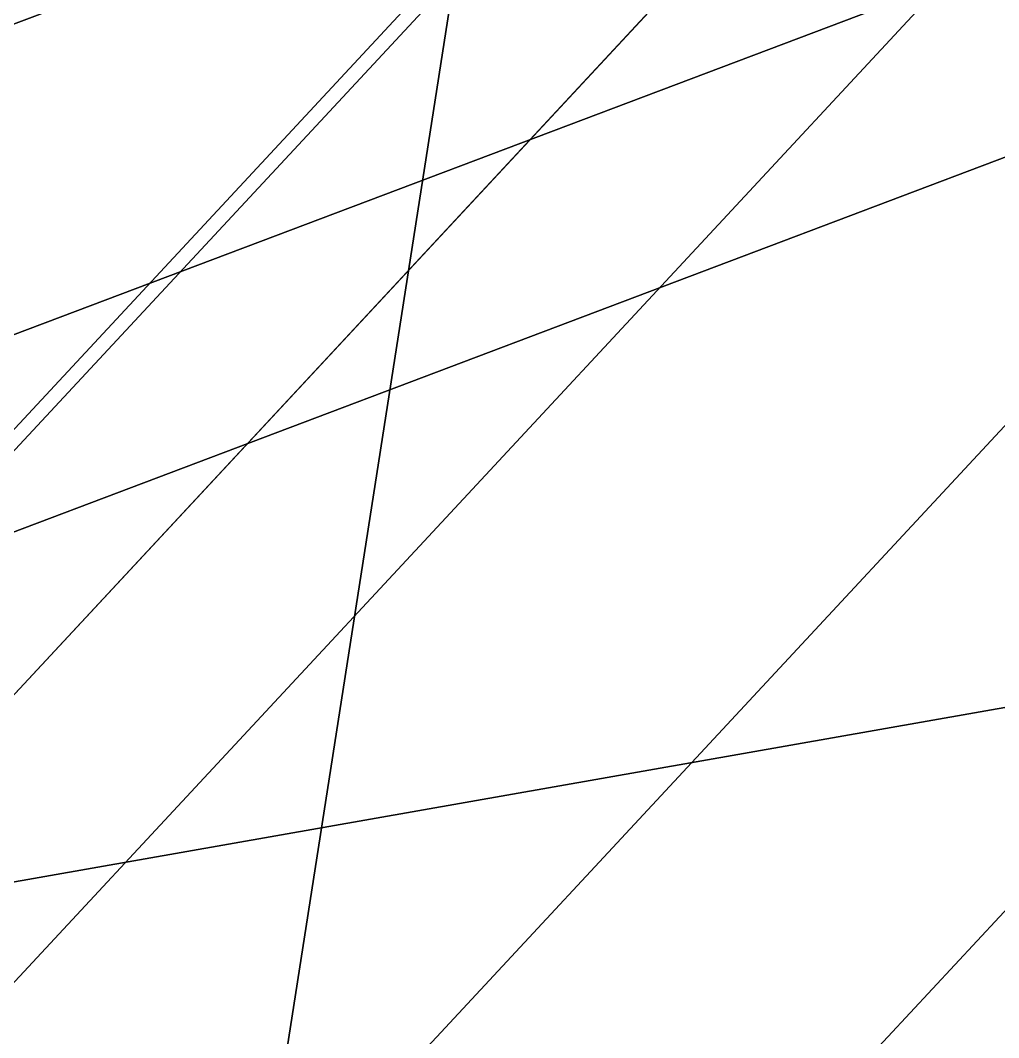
# Model space of a CAD drawing. Header units: metres. Extents: x 503497 to 504361, y 6966567 to 6966857.
# Drawn here: x 504122.716 to 504123.202, y 6966699.856 to 6966700.361 of the extents above; entities that cross this region are included whole.
import ezdxf

# ---------------------------------------------------------------- set-up
doc = ezdxf.new("R2010")
doc.units = ezdxf.units.M

msp = doc.modelspace()

# ---------------------------------------------------------------- linework, layer by layer
at = {"layer": 'SHADOW_APPROVED_20260314T074000'}
for points in [[(504152.9477, 6966710.2148), (504167.8718, 6966707.8869), (504080.1173, 6966692.4305), (504065.1932, 6966694.7584), (504152.9477, 6966710.2148)], [(504167.8718, 6966707.8869), (504167.5638, 6966705.9126), (504079.8093, 6966690.4562), (504080.1173, 6966692.4305), (504167.8718, 6966707.8869)]]:
    msp.add_lwpolyline(points, close=True, dxfattribs=at)
at = {"layer": 'SHADOW_APPROVED_20260426T070000'}
for points in [[(504144.5661, 6966713.0647), (504153.1826, 6966711.7206), (503936.055, 6966629.6588), (503927.4385, 6966631.0029), (504144.5661, 6966713.0647)], [(504153.1826, 6966711.7206), (504152.9477, 6966710.2148), (503935.8201, 6966628.153), (503936.055, 6966629.6588), (504153.1826, 6966711.7206)], [(504126.4679, 6966701.5261), (504126.6349, 6966702.5968), (503909.5073, 6966620.535), (503909.3403, 6966619.4643), (504126.4679, 6966701.5261)], [(504124.6865, 6966701.7525), (504126.4679, 6966701.5261), (503909.3403, 6966619.4643), (503907.5589, 6966619.6907), (504124.6865, 6966701.7525)], [(504123.3955, 6966700.6171), (504123.6735, 6966701.1907), (503906.5459, 6966619.1289), (503906.2679, 6966618.5553), (504123.3955, 6966700.6171)], [(504122.7613, 6966696.5515), (504123.3955, 6966700.6171), (503906.2679, 6966618.5553), (503905.6337, 6966614.4897), (504122.7613, 6966696.5515)]]:
    msp.add_lwpolyline(points, close=True, dxfattribs=at)
at = {"layer": 'SHADOW_APPROVED_20260621T090000'}
for points in [[(504125.4218, 6966703.0603), (504125.0625, 6966703.6133), (504066.5462, 6966640.6817), (504066.9055, 6966640.1287), (504125.4218, 6966703.0603)], [(504125.8564, 6966702.7697), (504125.4218, 6966703.0603), (504066.9055, 6966640.1287), (504067.3401, 6966639.8381), (504125.8564, 6966702.7697)], [(504126.6349, 6966702.5968), (504125.8564, 6966702.7697), (504067.3401, 6966639.8381), (504068.1186, 6966639.6652), (504126.6349, 6966702.5968)], [(504124.1841, 6966701.6081), (504124.6865, 6966701.7525), (504066.1702, 6966638.8209), (504065.6678, 6966638.6765), (504124.1841, 6966701.6081)], [(504124.6865, 6966701.7525), (504126.4679, 6966701.5261), (504067.9516, 6966638.5945), (504066.1702, 6966638.8209), (504124.6865, 6966701.7525)], [(504123.6735, 6966701.1907), (504124.1841, 6966701.6081), (504065.6678, 6966638.6765), (504065.1572, 6966638.2591), (504123.6735, 6966701.1907)], [(504123.3955, 6966700.6171), (504123.6735, 6966701.1907), (504065.1572, 6966638.2591), (504064.8792, 6966637.6855), (504123.3955, 6966700.6171)], [(504122.7613, 6966696.5515), (504123.3955, 6966700.6171), (504064.8792, 6966637.6855), (504064.245, 6966633.6199), (504122.7613, 6966696.5515)]]:
    msp.add_lwpolyline(points, close=True, dxfattribs=at)
at = {"layer": 'SHADOW_COMPARATOR_RL48_20260111T072000'}
msp.add_lwpolyline([(504098.9388, 6966722.3581), (504107.5553, 6966721.014), (504107.3204, 6966719.5082), (504122.2445, 6966717.1803), (504121.9365, 6966715.206), (504125.1656, 6966714.7023), (504124.3774, 6966709.6495), (504124.1501, 6966709.2908), (504123.8986, 6966709.1073), (504123.2676, 6966709.0172), (504122.9831, 6966707.1935), (504123.2932, 6966707.0937), (504123.6132, 6966706.8381), (504123.7749, 6966706.5558), (504123.832, 6966706.1528), (504121.6971, 6966692.4668), (504079.0163, 6966699.1245)], dxfattribs=at)
msp.add_lwpolyline([(504169.4593, 6966696.8594), (504167.3244, 6966683.1734), (504121.6971, 6966692.4668), (504123.832, 6966706.1528), (504169.4593, 6966696.8594)], close=True, dxfattribs=at)
at = {"layer": 'SHADOW_COMPARATOR_RL48_20260314T074000'}
for points in [[(504152.9477, 6966710.2148), (504167.8718, 6966707.8869), (504113.1527, 6966698.2491), (504098.2286, 6966700.577), (504152.9477, 6966710.2148)], [(504167.8718, 6966707.8869), (504167.5638, 6966705.9126), (504112.8447, 6966696.2748), (504113.1527, 6966698.2491), (504167.8718, 6966707.8869)]]:
    msp.add_lwpolyline(points, close=True, dxfattribs=at)
at = {"layer": 'SHADOW_COMPARATOR_RL48_20260426T070000'}
for points in [[(504144.5661, 6966713.0647), (504153.1826, 6966711.7206), (504017.7933, 6966660.5512), (504009.1768, 6966661.8953), (504144.5661, 6966713.0647)], [(504153.1826, 6966711.7206), (504152.9477, 6966710.2148), (504017.5584, 6966659.0454), (504017.7933, 6966660.5512), (504153.1826, 6966711.7206)], [(504126.4679, 6966701.5261), (504126.6349, 6966702.5968), (503991.2456, 6966651.4274), (503991.0786, 6966650.3567), (504126.4679, 6966701.5261)], [(504124.6865, 6966701.7525), (504126.4679, 6966701.5261), (503991.0786, 6966650.3567), (503989.2972, 6966650.5831), (504124.6865, 6966701.7525)], [(504123.3955, 6966700.6171), (504123.6735, 6966701.1907), (503988.2842, 6966650.0213), (503988.0062, 6966649.4477), (504123.3955, 6966700.6171)], [(504122.7613, 6966696.5515), (504123.3955, 6966700.6171), (503988.0062, 6966649.4477), (503987.372, 6966645.3821), (504122.7613, 6966696.5515)]]:
    msp.add_lwpolyline(points, close=True, dxfattribs=at)
at = {"layer": 'SHADOW_COMPARATOR_RL48_20260621T090000'}
for points in [[(504125.4218, 6966703.0603), (504125.0625, 6966703.6133), (504088.5748, 6966664.3725), (504088.9341, 6966663.8195), (504125.4218, 6966703.0603)], [(504125.8564, 6966702.7697), (504125.4218, 6966703.0603), (504088.9341, 6966663.8195), (504089.3687, 6966663.5289), (504125.8564, 6966702.7697)], [(504126.6349, 6966702.5968), (504125.8564, 6966702.7697), (504089.3687, 6966663.5289), (504090.1472, 6966663.356), (504126.6349, 6966702.5968)], [(504124.1841, 6966701.6081), (504124.6865, 6966701.7525), (504088.1988, 6966662.5117), (504087.6964, 6966662.3673), (504124.1841, 6966701.6081)], [(504124.6865, 6966701.7525), (504126.4679, 6966701.5261), (504089.9802, 6966662.2853), (504088.1988, 6966662.5117), (504124.6865, 6966701.7525)], [(504123.6735, 6966701.1907), (504124.1841, 6966701.6081), (504087.6964, 6966662.3673), (504087.1858, 6966661.9499), (504123.6735, 6966701.1907)], [(504123.3955, 6966700.6171), (504123.6735, 6966701.1907), (504087.1858, 6966661.9499), (504086.9078, 6966661.3763), (504123.3955, 6966700.6171)], [(504122.7613, 6966696.5515), (504123.3955, 6966700.6171), (504086.9078, 6966661.3763), (504086.2736, 6966657.3107), (504122.7613, 6966696.5515)]]:
    msp.add_lwpolyline(points, close=True, dxfattribs=at)

doc.saveas('drawing.dxf')
